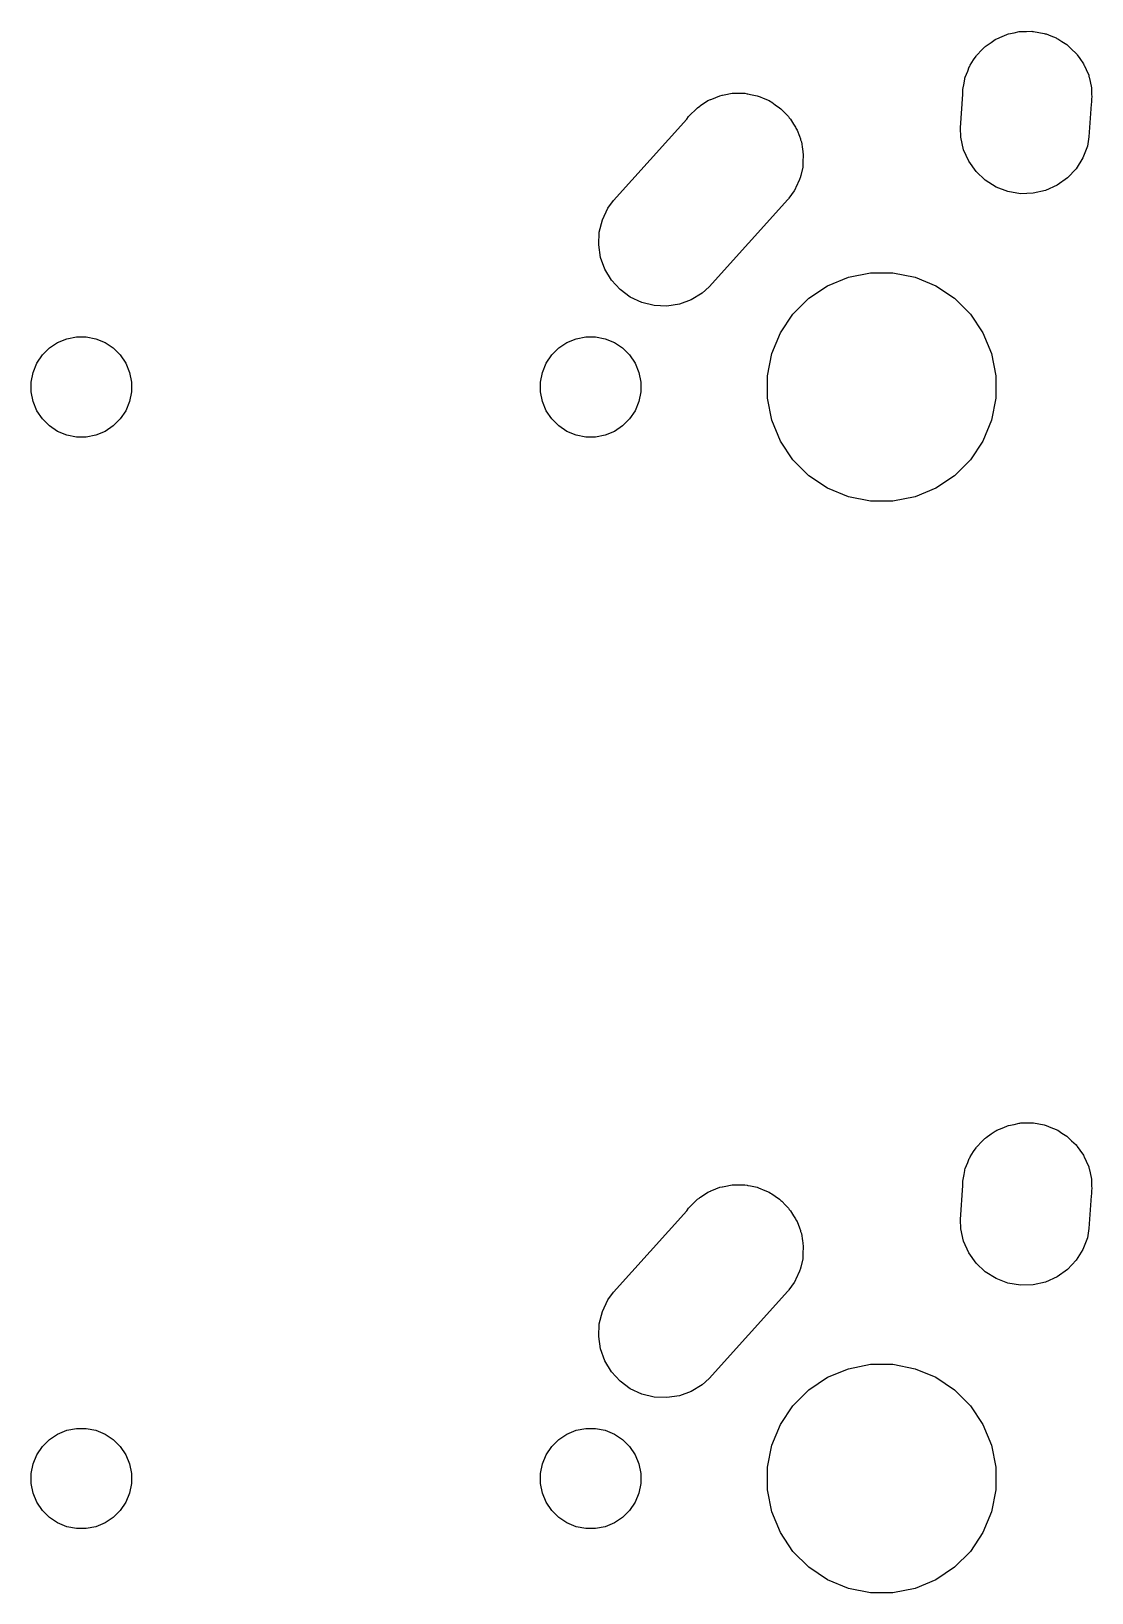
# Model space of a CAD drawing. Extents: x 93 to 197, y -160 to -33.
# Drawn here: x 125.65 to 144.16, y -132.96 to -105.71 of the extents above; entities that cross this region are included whole.
import ezdxf

# ---------------------------------------------------------------- set-up
doc = ezdxf.new("R2010")
doc.units = 0
doc.layers.add('BLACK', color=7, linetype='CONTINUOUS')

msp = doc.modelspace()

# ---------------------------------------------------------------- linework, layer by layer
at = {"layer": 'BLACK', "linetype": 'CONTINUOUS'}
for p, q in [((142.804, -105.738), (142.892, -105.718)), ((142.892, -105.718), (142.907, -105.717)), ((142.907, -105.717), (142.923, -105.714)), ((142.923, -105.714), (143.02, -105.714)), ((143.02, -105.714), (143.113, -105.711)), ((143.113, -105.711), (143.129, -105.714)), ((143.129, -105.714), (143.145, -105.714)), ((143.145, -105.714), (143.236, -105.732)), ((143.236, -105.732), (143.332, -105.748)), ((142.238, -106.044), (142.293, -105.986)), ((142.293, -105.986), (142.304, -105.978)), ((142.304, -105.978), (142.317, -105.965)), ((142.317, -105.965), (142.406, -105.906)), ((142.406, -105.906), (142.474, -105.858)), ((142.474, -105.858), (142.486, -105.852)), ((142.486, -105.852), (142.501, -105.842)), ((142.501, -105.842), (142.597, -105.802)), ((142.597, -105.802), (142.676, -105.767)), ((142.676, -105.767), (142.69, -105.764)), ((142.69, -105.764), (142.706, -105.757)), ((142.706, -105.757), (142.804, -105.738)), ((143.332, -105.748), (143.347, -105.754)), ((143.347, -105.754), (143.362, -105.757)), ((143.362, -105.757), (143.445, -105.791)), ((143.445, -105.791), (143.539, -105.827)), ((143.539, -105.827), (143.553, -105.836)), ((143.553, -105.836), (143.567, -105.842)), ((143.567, -105.842), (143.638, -105.89)), ((143.638, -105.89), (143.727, -105.945)), ((143.727, -105.945), (143.74, -105.957)), ((143.74, -105.957), (143.751, -105.965)), ((143.751, -105.965), (143.809, -106.023)), ((142.037, -106.306), (142.099, -106.213)), ((142.099, -106.213), (142.141, -106.147)), ((142.141, -106.147), (142.15, -106.137)), ((142.15, -106.137), (142.16, -106.122)), ((142.16, -106.122), (142.238, -106.044)), ((143.809, -106.023), (143.888, -106.097)), ((143.888, -106.097), (143.898, -106.112)), ((143.898, -106.112), (143.908, -106.122)), ((143.908, -106.122), (143.952, -106.188)), ((143.952, -106.188), (144.016, -106.278)), ((144.016, -106.278), (144.024, -106.295)), ((141.931, -106.616), (141.944, -106.542)), ((141.944, -106.542), (141.948, -106.53)), ((141.948, -106.53), (141.952, -106.511)), ((141.952, -106.511), (141.996, -106.406)), ((141.996, -106.406), (142.023, -106.335)), ((142.023, -106.335), (142.03, -106.324)), ((142.03, -106.324), (142.037, -106.306)), ((144.024, -106.295), (144.031, -106.306)), ((144.031, -106.306), (144.061, -106.378)), ((144.061, -106.378), (144.107, -106.48)), ((144.107, -106.48), (144.111, -106.499)), ((144.111, -106.499), (144.116, -106.511)), ((144.116, -106.511), (144.131, -106.586)), ((137.711, -106.828), (137.718, -106.826)), ((137.718, -106.826), (137.743, -106.822)), ((137.743, -106.822), (137.883, -106.794)), ((137.883, -106.794), (137.927, -106.794)), ((137.927, -106.794), (137.937, -106.792)), ((137.937, -106.792), (137.973, -106.794)), ((137.973, -106.794), (138.105, -106.794)), ((138.105, -106.794), (138.144, -106.802)), ((138.144, -106.802), (138.159, -106.803)), ((138.159, -106.803), (138.204, -106.814)), ((138.204, -106.814), (138.322, -106.837)), ((141.868, -107.396), (141.909, -106.808)), ((141.909, -106.728), (141.931, -106.616)), ((141.909, -106.808), (141.909, -106.728)), ((144.131, -106.586), (144.156, -106.696)), ((144.156, -106.696), (144.157, -106.716)), ((144.157, -106.716), (144.159, -106.728)), ((144.159, -106.728), (144.159, -106.804)), ((144.159, -106.804), (144.161, -106.862)), ((137.12, -107.202), (137.277, -107.045)), ((137.277, -107.045), (137.317, -107.018)), ((137.317, -107.018), (137.32, -107.016)), ((137.32, -107.016), (137.331, -107.009)), ((137.331, -107.009), (137.461, -106.922)), ((137.461, -106.922), (137.505, -106.904)), ((137.505, -106.904), (137.51, -106.901)), ((137.51, -106.901), (137.527, -106.895)), ((137.527, -106.895), (137.666, -106.837)), ((137.666, -106.837), (137.711, -106.828)), ((138.322, -106.837), (138.356, -106.851)), ((138.356, -106.851), (138.374, -106.856)), ((138.374, -106.856), (138.428, -106.881)), ((138.428, -106.881), (138.527, -106.922)), ((138.527, -106.922), (138.554, -106.94)), ((138.554, -106.94), (138.575, -106.95)), ((138.575, -106.95), (138.634, -106.994)), ((138.634, -106.994), (138.711, -107.045)), ((138.711, -107.045), (138.731, -107.065)), ((138.731, -107.065), (138.753, -107.081)), ((138.753, -107.081), (138.813, -107.147)), ((144.152, -106.984), (144.112, -107.553)), ((144.159, -106.95), (144.152, -106.984)), ((144.161, -106.862), (144.159, -106.886)), ((144.159, -106.886), (144.159, -106.95)), ((135.811, -108.667), (137.09, -107.246)), ((137.09, -107.246), (137.12, -107.202)), ((138.813, -107.147), (138.868, -107.202)), ((138.868, -107.202), (138.881, -107.222)), ((138.881, -107.222), (138.902, -107.245)), ((138.902, -107.245), (138.956, -107.333)), ((138.956, -107.333), (138.991, -107.386)), ((138.991, -107.386), (138.998, -107.404)), ((138.998, -107.404), (139.017, -107.435)), ((139.017, -107.435), (139.057, -107.545)), ((139.057, -107.545), (139.076, -107.591)), ((139.076, -107.591), (139.079, -107.606)), ((139.079, -107.606), (139.092, -107.643)), ((139.092, -107.643), (139.112, -107.771)), ((141.873, -107.562), (141.868, -107.396)), ((141.922, -107.778), (141.873, -107.562)), ((144.112, -107.553), (144.085, -107.716)), ((139.112, -107.771), (139.119, -107.808)), ((139.119, -107.808), (139.119, -107.82)), ((139.119, -107.82), (139.125, -107.862)), ((139.125, -107.862), (139.119, -108.002)), ((142.013, -107.98), (141.922, -107.778)), ((144.085, -107.716), (144.006, -107.923)), ((139.115, -108.083), (139.08, -108.228)), ((139.117, -108.038), (139.115, -108.083)), ((139.119, -108.03), (139.117, -108.038)), ((139.119, -108.002), (139.119, -108.03)), ((142.141, -108.161), (142.013, -107.98)), ((142.302, -108.313), (142.141, -108.161)), ((143.888, -108.111), (143.736, -108.272)), ((144.006, -107.923), (143.888, -108.111)), ((138.989, -108.455), (138.968, -108.499)), ((138.991, -108.452), (138.989, -108.455)), ((138.996, -108.439), (138.991, -108.452)), ((139.062, -108.299), (138.996, -108.439)), ((139.074, -108.253), (139.062, -108.299)), ((139.076, -108.247), (139.074, -108.253)), ((139.08, -108.228), (139.076, -108.247)), ((142.49, -108.431), (142.302, -108.313)), ((142.697, -108.51), (142.49, -108.431)), ((143.555, -108.4), (143.353, -108.491)), ((143.736, -108.272), (143.555, -108.4)), ((135.712, -108.801), (135.811, -108.667)), ((138.856, -108.648), (137.483, -110.173)), ((138.868, -108.636), (138.856, -108.648)), ((138.874, -108.627), (138.868, -108.636)), ((138.968, -108.499), (138.874, -108.627)), ((142.915, -108.547), (142.697, -108.51)), ((143.137, -108.54), (142.915, -108.547)), ((143.353, -108.491), (143.137, -108.54)), ((135.565, -109.217), (135.618, -109.002)), ((135.618, -109.002), (135.712, -108.801)), ((135.555, -109.438), (135.565, -109.217)), ((135.588, -109.657), (135.555, -109.438)), ((135.664, -109.866), (135.588, -109.657)), ((135.778, -110.055), (135.664, -109.866)), ((135.928, -110.219), (135.778, -110.055)), ((139.55, -110.152), (139.912, -110.002)), ((139.912, -110.002), (140.298, -109.925)), ((140.298, -109.925), (140.69, -109.925)), ((140.69, -109.925), (141.076, -110.002)), ((141.076, -110.002), (141.438, -110.152)), ((136.106, -110.351), (135.928, -110.219)), ((136.307, -110.445), (136.106, -110.351)), ((137.36, -110.285), (137.171, -110.399)), ((137.483, -110.173), (137.36, -110.285)), ((138.945, -110.648), (139.223, -110.37)), ((139.223, -110.37), (139.55, -110.152)), ((141.438, -110.152), (141.765, -110.37)), ((141.765, -110.37), (142.043, -110.648)), ((136.522, -110.498), (136.307, -110.445)), ((136.743, -110.508), (136.522, -110.498)), ((136.962, -110.475), (136.743, -110.508)), ((137.171, -110.399), (136.962, -110.475)), ((138.727, -110.975), (138.945, -110.648)), ((142.043, -110.648), (142.261, -110.975)), ((125.966, -111.239), (126.11, -111.144)), ((126.11, -111.144), (126.269, -111.078)), ((126.269, -111.078), (126.438, -111.044)), ((126.438, -111.044), (126.61, -111.044)), ((126.61, -111.044), (126.779, -111.078)), ((126.779, -111.078), (126.938, -111.144)), ((126.938, -111.144), (127.082, -111.239)), ((134.856, -111.239), (135, -111.144)), ((135, -111.144), (135.159, -111.078)), ((135.159, -111.078), (135.328, -111.044)), ((135.328, -111.044), (135.5, -111.044)), ((135.5, -111.044), (135.669, -111.078)), ((135.669, -111.078), (135.828, -111.144)), ((135.828, -111.144), (135.972, -111.239)), ((138.577, -111.337), (138.727, -110.975)), ((142.261, -110.975), (142.411, -111.337)), ((125.749, -111.505), (125.844, -111.361)), ((125.844, -111.361), (125.966, -111.239)), ((127.082, -111.239), (127.204, -111.361)), ((127.204, -111.361), (127.299, -111.505)), ((134.639, -111.505), (134.734, -111.361)), ((134.734, -111.361), (134.856, -111.239)), ((135.972, -111.239), (136.094, -111.361)), ((136.094, -111.361), (136.189, -111.505)), ((138.5, -111.723), (138.577, -111.337)), ((142.411, -111.337), (142.488, -111.723)), ((125.649, -111.833), (125.683, -111.664)), ((125.683, -111.664), (125.749, -111.505)), ((127.299, -111.505), (127.365, -111.664)), ((127.365, -111.664), (127.399, -111.833)), ((134.539, -111.833), (134.573, -111.664)), ((134.573, -111.664), (134.639, -111.505)), ((136.189, -111.505), (136.255, -111.664)), ((136.255, -111.664), (136.289, -111.833)), ((138.5, -112.115), (138.5, -111.723)), ((142.488, -111.723), (142.488, -112.115)), ((125.649, -112.005), (125.649, -111.833)), ((125.683, -112.174), (125.649, -112.005)), ((127.399, -112.005), (127.365, -112.174)), ((127.399, -111.833), (127.399, -112.005)), ((134.539, -112.005), (134.539, -111.833)), ((134.573, -112.174), (134.539, -112.005)), ((136.289, -112.005), (136.255, -112.174)), ((136.289, -111.833), (136.289, -112.005)), ((125.749, -112.333), (125.683, -112.174)), ((127.365, -112.174), (127.299, -112.333)), ((134.639, -112.333), (134.573, -112.174)), ((136.255, -112.174), (136.189, -112.333)), ((138.577, -112.501), (138.5, -112.115)), ((142.488, -112.115), (142.411, -112.501)), ((125.844, -112.477), (125.749, -112.333)), ((125.966, -112.599), (125.844, -112.477)), ((127.204, -112.477), (127.082, -112.599)), ((127.299, -112.333), (127.204, -112.477)), ((134.734, -112.477), (134.639, -112.333)), ((134.856, -112.599), (134.734, -112.477)), ((136.094, -112.477), (135.972, -112.599)), ((136.189, -112.333), (136.094, -112.477)), ((138.727, -112.863), (138.577, -112.501)), ((142.411, -112.501), (142.261, -112.863)), ((126.11, -112.694), (125.966, -112.599)), ((126.269, -112.76), (126.11, -112.694)), ((126.438, -112.794), (126.269, -112.76)), ((126.61, -112.794), (126.438, -112.794)), ((126.779, -112.76), (126.61, -112.794)), ((126.938, -112.694), (126.779, -112.76)), ((127.082, -112.599), (126.938, -112.694)), ((135, -112.694), (134.856, -112.599)), ((135.159, -112.76), (135, -112.694)), ((135.328, -112.794), (135.159, -112.76)), ((135.5, -112.794), (135.328, -112.794)), ((135.669, -112.76), (135.5, -112.794)), ((135.828, -112.694), (135.669, -112.76)), ((135.972, -112.599), (135.828, -112.694)), ((138.945, -113.19), (138.727, -112.863)), ((142.261, -112.863), (142.043, -113.19)), ((139.223, -113.468), (138.945, -113.19)), ((142.043, -113.19), (141.765, -113.468)), ((139.55, -113.686), (139.223, -113.468)), ((141.765, -113.468), (141.438, -113.686)), ((139.912, -113.836), (139.55, -113.686)), ((140.298, -113.913), (139.912, -113.836)), ((140.69, -113.913), (140.298, -113.913)), ((141.076, -113.836), (140.69, -113.913)), ((141.438, -113.686), (141.076, -113.836)), ((142.676, -124.817), (142.69, -124.814)), ((142.69, -124.814), (142.706, -124.807)), ((142.706, -124.807), (142.804, -124.788)), ((142.804, -124.788), (142.892, -124.768)), ((142.892, -124.768), (142.907, -124.767)), ((142.907, -124.767), (142.923, -124.764)), ((142.923, -124.764), (143.02, -124.764)), ((143.02, -124.764), (143.113, -124.761)), ((143.113, -124.761), (143.129, -124.764)), ((143.129, -124.764), (143.145, -124.764)), ((143.145, -124.764), (143.236, -124.782)), ((143.236, -124.782), (143.332, -124.798)), ((143.332, -124.798), (143.347, -124.804)), ((143.347, -124.804), (143.362, -124.807)), ((143.362, -124.807), (143.445, -124.841)), ((142.238, -125.094), (142.293, -125.036)), ((142.293, -125.036), (142.304, -125.028)), ((142.304, -125.028), (142.317, -125.015)), ((142.317, -125.015), (142.406, -124.956)), ((142.406, -124.956), (142.474, -124.908)), ((142.474, -124.908), (142.486, -124.902)), ((142.486, -124.902), (142.501, -124.892)), ((142.501, -124.892), (142.597, -124.852)), ((142.597, -124.852), (142.676, -124.817)), ((143.445, -124.841), (143.539, -124.877)), ((143.539, -124.877), (143.553, -124.886)), ((143.553, -124.886), (143.567, -124.892)), ((143.567, -124.892), (143.638, -124.94)), ((143.638, -124.94), (143.727, -124.995)), ((143.727, -124.995), (143.74, -125.007)), ((143.74, -125.007), (143.751, -125.015)), ((143.751, -125.015), (143.809, -125.073)), ((143.809, -125.073), (143.888, -125.147)), ((142.03, -125.374), (142.037, -125.356)), ((142.037, -125.356), (142.099, -125.263)), ((142.099, -125.263), (142.141, -125.197)), ((142.141, -125.197), (142.15, -125.187)), ((142.15, -125.187), (142.16, -125.172)), ((142.16, -125.172), (142.238, -125.094)), ((143.888, -125.147), (143.898, -125.162)), ((143.898, -125.162), (143.908, -125.172)), ((143.908, -125.172), (143.952, -125.238)), ((143.952, -125.238), (144.016, -125.328)), ((144.016, -125.328), (144.024, -125.345)), ((144.024, -125.345), (144.031, -125.356)), ((144.031, -125.356), (144.061, -125.428)), ((141.931, -125.666), (141.944, -125.592)), ((141.944, -125.592), (141.948, -125.58)), ((141.948, -125.58), (141.952, -125.561)), ((141.952, -125.561), (141.996, -125.456)), ((141.996, -125.456), (142.023, -125.385)), ((142.023, -125.385), (142.03, -125.374)), ((144.061, -125.428), (144.107, -125.53)), ((144.107, -125.53), (144.111, -125.549)), ((144.111, -125.549), (144.116, -125.561)), ((144.116, -125.561), (144.131, -125.636)), ((137.527, -125.945), (137.666, -125.887)), ((137.666, -125.887), (137.711, -125.878)), ((137.711, -125.878), (137.718, -125.876)), ((137.718, -125.876), (137.743, -125.872)), ((137.743, -125.872), (137.883, -125.844)), ((137.883, -125.844), (137.927, -125.844)), ((137.927, -125.844), (137.937, -125.842)), ((137.937, -125.842), (137.973, -125.844)), ((137.973, -125.844), (138.105, -125.844)), ((138.105, -125.844), (138.144, -125.852)), ((138.144, -125.852), (138.159, -125.853)), ((138.159, -125.853), (138.204, -125.864)), ((138.204, -125.864), (138.322, -125.887)), ((138.322, -125.887), (138.356, -125.901)), ((138.356, -125.901), (138.374, -125.906)), ((141.868, -126.446), (141.909, -125.858)), ((141.909, -125.778), (141.931, -125.666)), ((141.909, -125.858), (141.909, -125.778)), ((144.131, -125.636), (144.156, -125.746)), ((144.156, -125.746), (144.157, -125.766)), ((144.157, -125.766), (144.159, -125.778)), ((144.159, -125.778), (144.159, -125.854)), ((144.159, -125.854), (144.161, -125.912)), ((137.12, -126.252), (137.277, -126.095)), ((137.277, -126.095), (137.317, -126.068)), ((137.317, -126.068), (137.32, -126.066)), ((137.32, -126.066), (137.331, -126.059)), ((137.331, -126.059), (137.461, -125.972)), ((137.461, -125.972), (137.505, -125.954)), ((137.505, -125.954), (137.51, -125.951)), ((137.51, -125.951), (137.527, -125.945)), ((138.374, -125.906), (138.428, -125.931)), ((138.428, -125.931), (138.527, -125.972)), ((138.527, -125.972), (138.554, -125.99)), ((138.554, -125.99), (138.575, -126)), ((138.575, -126), (138.634, -126.044)), ((138.634, -126.044), (138.711, -126.095)), ((138.711, -126.095), (138.731, -126.115)), ((138.731, -126.115), (138.753, -126.131)), ((138.753, -126.131), (138.813, -126.197)), ((144.152, -126.034), (144.112, -126.603)), ((144.159, -126), (144.152, -126.034)), ((144.161, -125.912), (144.159, -125.936)), ((144.159, -125.936), (144.159, -126)), ((135.811, -127.717), (137.09, -126.296)), ((137.09, -126.296), (137.12, -126.252)), ((138.813, -126.197), (138.868, -126.252)), ((138.868, -126.252), (138.881, -126.272)), ((138.881, -126.272), (138.902, -126.295)), ((138.902, -126.295), (138.956, -126.383)), ((138.956, -126.383), (138.991, -126.436)), ((138.991, -126.436), (138.998, -126.454)), ((141.873, -126.612), (141.868, -126.446)), ((138.998, -126.454), (139.017, -126.485)), ((139.017, -126.485), (139.057, -126.595)), ((139.057, -126.595), (139.076, -126.641)), ((139.076, -126.641), (139.079, -126.656)), ((139.079, -126.656), (139.092, -126.693)), ((139.092, -126.693), (139.112, -126.821)), ((141.922, -126.828), (141.873, -126.612)), ((144.112, -126.603), (144.085, -126.766)), ((139.112, -126.821), (139.119, -126.858)), ((139.119, -126.858), (139.119, -126.87)), ((139.119, -126.87), (139.125, -126.912)), ((139.125, -126.912), (139.119, -127.052)), ((142.013, -127.03), (141.922, -126.828)), ((144.006, -126.973), (143.888, -127.161)), ((144.085, -126.766), (144.006, -126.973)), ((139.115, -127.133), (139.08, -127.278)), ((139.117, -127.088), (139.115, -127.133)), ((139.119, -127.08), (139.117, -127.088)), ((139.119, -127.052), (139.119, -127.08)), ((142.141, -127.211), (142.013, -127.03)), ((142.302, -127.363), (142.141, -127.211)), ((143.888, -127.161), (143.736, -127.322)), ((138.989, -127.505), (138.968, -127.549)), ((138.991, -127.502), (138.989, -127.505)), ((138.996, -127.489), (138.991, -127.502)), ((139.062, -127.349), (138.996, -127.489)), ((139.074, -127.303), (139.062, -127.349)), ((139.076, -127.297), (139.074, -127.303)), ((139.08, -127.278), (139.076, -127.297)), ((142.49, -127.481), (142.302, -127.363)), ((142.697, -127.56), (142.49, -127.481)), ((143.555, -127.45), (143.353, -127.541)), ((143.736, -127.322), (143.555, -127.45)), ((135.712, -127.851), (135.811, -127.717)), ((138.856, -127.698), (137.483, -129.223)), ((138.868, -127.686), (138.856, -127.698)), ((138.874, -127.677), (138.868, -127.686)), ((138.968, -127.549), (138.874, -127.677)), ((142.915, -127.597), (142.697, -127.56)), ((143.137, -127.59), (142.915, -127.597)), ((143.353, -127.541), (143.137, -127.59)), ((135.565, -128.267), (135.618, -128.052)), ((135.618, -128.052), (135.712, -127.851)), ((135.555, -128.488), (135.565, -128.267)), ((135.588, -128.707), (135.555, -128.488)), ((135.664, -128.916), (135.588, -128.707)), ((135.778, -129.105), (135.664, -128.916)), ((135.928, -129.269), (135.778, -129.105)), ((139.55, -129.202), (139.912, -129.052)), ((139.912, -129.052), (140.298, -128.975)), ((140.298, -128.975), (140.69, -128.975)), ((140.69, -128.975), (141.076, -129.052)), ((141.076, -129.052), (141.438, -129.202)), ((136.106, -129.401), (135.928, -129.269)), ((136.307, -129.495), (136.106, -129.401)), ((137.36, -129.335), (137.171, -129.449)), ((137.483, -129.223), (137.36, -129.335)), ((138.945, -129.698), (139.223, -129.42)), ((139.223, -129.42), (139.55, -129.202)), ((141.438, -129.202), (141.765, -129.42)), ((141.765, -129.42), (142.043, -129.698)), ((136.522, -129.548), (136.307, -129.495)), ((136.743, -129.558), (136.522, -129.548)), ((136.962, -129.525), (136.743, -129.558)), ((137.171, -129.449), (136.962, -129.525)), ((138.727, -130.025), (138.945, -129.698)), ((142.043, -129.698), (142.261, -130.025)), ((125.966, -130.289), (126.11, -130.194)), ((126.11, -130.194), (126.269, -130.128)), ((126.269, -130.128), (126.438, -130.094)), ((126.438, -130.094), (126.61, -130.094)), ((126.61, -130.094), (126.779, -130.128)), ((126.779, -130.128), (126.938, -130.194)), ((126.938, -130.194), (127.082, -130.289)), ((134.856, -130.289), (135, -130.194)), ((135, -130.194), (135.159, -130.128)), ((135.159, -130.128), (135.328, -130.094)), ((135.328, -130.094), (135.5, -130.094)), ((135.5, -130.094), (135.669, -130.128)), ((135.669, -130.128), (135.828, -130.194)), ((135.828, -130.194), (135.972, -130.289)), ((138.577, -130.387), (138.727, -130.025)), ((142.261, -130.025), (142.411, -130.387)), ((125.749, -130.555), (125.844, -130.411)), ((125.844, -130.411), (125.966, -130.289)), ((127.082, -130.289), (127.204, -130.411)), ((127.204, -130.411), (127.299, -130.555)), ((134.639, -130.555), (134.734, -130.411)), ((134.734, -130.411), (134.856, -130.289)), ((135.972, -130.289), (136.094, -130.411)), ((136.094, -130.411), (136.189, -130.555)), ((138.5, -130.773), (138.577, -130.387)), ((142.411, -130.387), (142.488, -130.773)), ((125.649, -130.883), (125.683, -130.714)), ((125.683, -130.714), (125.749, -130.555)), ((127.299, -130.555), (127.365, -130.714)), ((127.365, -130.714), (127.399, -130.883)), ((134.539, -130.883), (134.573, -130.714)), ((134.573, -130.714), (134.639, -130.555)), ((136.189, -130.555), (136.255, -130.714)), ((136.255, -130.714), (136.289, -130.883)), ((138.5, -131.165), (138.5, -130.773)), ((142.488, -130.773), (142.488, -131.165)), ((125.649, -131.055), (125.649, -130.883)), ((125.683, -131.224), (125.649, -131.055)), ((127.399, -131.055), (127.365, -131.224)), ((127.399, -130.883), (127.399, -131.055)), ((134.539, -131.055), (134.539, -130.883)), ((134.573, -131.224), (134.539, -131.055)), ((136.289, -131.055), (136.255, -131.224)), ((136.289, -130.883), (136.289, -131.055)), ((125.749, -131.383), (125.683, -131.224)), ((127.365, -131.224), (127.299, -131.383)), ((134.639, -131.383), (134.573, -131.224)), ((136.255, -131.224), (136.189, -131.383)), ((138.577, -131.551), (138.5, -131.165)), ((142.488, -131.165), (142.411, -131.551)), ((125.844, -131.527), (125.749, -131.383)), ((125.966, -131.649), (125.844, -131.527)), ((127.204, -131.527), (127.082, -131.649)), ((127.299, -131.383), (127.204, -131.527)), ((134.734, -131.527), (134.639, -131.383)), ((134.856, -131.649), (134.734, -131.527)), ((136.094, -131.527), (135.972, -131.649)), ((136.189, -131.383), (136.094, -131.527)), ((138.727, -131.913), (138.577, -131.551)), ((142.411, -131.551), (142.261, -131.913)), ((126.11, -131.744), (125.966, -131.649)), ((126.269, -131.81), (126.11, -131.744)), ((126.438, -131.844), (126.269, -131.81)), ((126.61, -131.844), (126.438, -131.844)), ((126.779, -131.81), (126.61, -131.844)), ((126.938, -131.744), (126.779, -131.81)), ((127.082, -131.649), (126.938, -131.744)), ((135, -131.744), (134.856, -131.649)), ((135.159, -131.81), (135, -131.744)), ((135.328, -131.844), (135.159, -131.81)), ((135.5, -131.844), (135.328, -131.844)), ((135.669, -131.81), (135.5, -131.844)), ((135.828, -131.744), (135.669, -131.81)), ((135.972, -131.649), (135.828, -131.744)), ((138.945, -132.24), (138.727, -131.913)), ((142.261, -131.913), (142.043, -132.24)), ((139.223, -132.518), (138.945, -132.24)), ((142.043, -132.24), (141.765, -132.518)), ((139.55, -132.736), (139.223, -132.518)), ((141.765, -132.518), (141.438, -132.736)), ((139.912, -132.886), (139.55, -132.736)), ((140.298, -132.963), (139.912, -132.886)), ((140.69, -132.963), (140.298, -132.963)), ((141.076, -132.886), (140.69, -132.963)), ((141.438, -132.736), (141.076, -132.886))]:
    msp.add_line(p, q, dxfattribs=at)

doc.saveas('drawing.dxf')
